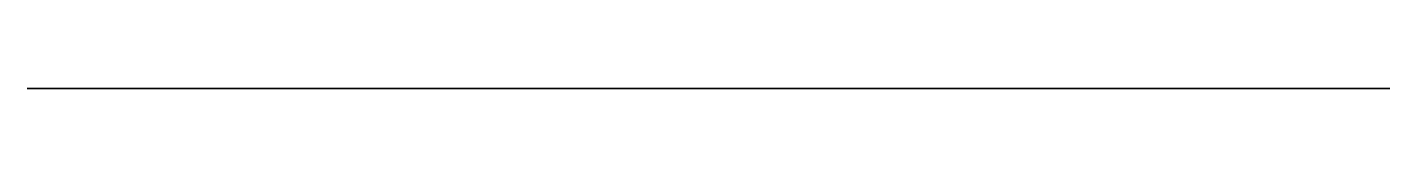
# Model space of a CAD drawing. Header units: millimetres. Extents: x -27.2 to -8.3, y 0 to 0.
import ezdxf

# ---------------------------------------------------------------- set-up
doc = ezdxf.new("R2010")
doc.units = ezdxf.units.MM
doc.layers.get('0').update_dxf_attribs({"color": 194, "true_color": 0x551cb1})

msp = doc.modelspace()

# ---------------------------------------------------------------- linework, layer by layer
at = {"color": 74, "true_color": 0x58b11b}
msp.add_polyline3d([(-11.392, 0, 90.218), (-10.981, 0, 90.507), (-10.581, 0, 90.818), (-10.196, 0, 91.15), (-9.835, 0, 91.503), (-9.664, 0, 91.688), (-9.502, 0, 91.877), (-9.348, 0, 92.071), (-9.204, 0, 92.271), (-9.07, 0, 92.476), (-8.947, 0, 92.685), (-8.836, 0, 92.9), (-8.737, 0, 93.119), (-8.643, 0, 93.366), (-8.56, 0, 93.619), (-8.491, 0, 93.876), (-8.433, 0, 94.136), (-8.388, 0, 94.4), (-8.356, 0, 94.667), (-8.336, 0, 94.935), (-8.328, 0, 95.204), (-8.333, 0, 95.473), (-8.35, 0, 95.741), (-8.379, 0, 96.008), (-8.42, 0, 96.273), (-8.473, 0, 96.535), (-8.539, 0, 96.794), (-8.616, 0, 97.048), (-8.706, 0, 97.297), (-8.844, 0, 97.621), (-9.003, 0, 97.935), (-9.181, 0, 98.239), (-9.376, 0, 98.532), (-9.589, 0, 98.814), (-9.817, 0, 99.084), (-10.06, 0, 99.342), (-10.316, 0, 99.587), (-10.82, 0, 100.014), (-11.355, 0, 100.414), (-13.646, 0, 101.966), (-16.016, 0, 103.396), (-17.238, 0, 104.057), (-18.485, 0, 104.67), (-18.485, 0, 107.616), (-18.74, 0, 107.62), (-19.014, 0, 107.638), (-19.299, 0, 107.668), (-19.59, 0, 107.712), (-19.878, 0, 107.767), (-20.156, 0, 107.834), (-20.418, 0, 107.913), (-20.54, 0, 107.956), (-20.656, 0, 108.003), (-20.88, 0, 108.107), (-21.104, 0, 108.227), (-21.326, 0, 108.362), (-21.543, 0, 108.51), (-21.752, 0, 108.668), (-21.951, 0, 108.835), (-22.138, 0, 109.008), (-22.31, 0, 109.186), (-22.457, 0, 109.357), (-22.593, 0, 109.539), (-22.716, 0, 109.728), (-22.828, 0, 109.925), (-22.926, 0, 110.128), (-23.01, 0, 110.336), (-23.08, 0, 110.547), (-23.136, 0, 110.762), (-23.158, 0, 110.87), (-23.176, 0, 110.978), (-23.19, 0, 111.087), (-23.2, 0, 111.195), (-23.206, 0, 111.303), (-23.208, 0, 111.411), (-23.205, 0, 111.519), (-23.199, 0, 111.625), (-23.187, 0, 111.732), (-23.171, 0, 111.837), (-23.151, 0, 111.941), (-23.126, 0, 112.045), (-23.096, 0, 112.147), (-23.062, 0, 112.247), (-23.023, 0, 112.346), (-22.978, 0, 112.444), (-22.928, 0, 112.542), (-22.875, 0, 112.638), (-22.818, 0, 112.732), (-22.757, 0, 112.824), (-22.694, 0, 112.914), (-22.627, 0, 113.001), (-22.557, 0, 113.085), (-22.484, 0, 113.167), (-22.407, 0, 113.246), (-22.328, 0, 113.323), (-22.247, 0, 113.396), (-22.162, 0, 113.466), (-22.075, 0, 113.533), (-21.986, 0, 113.597), (-21.893, 0, 113.657), (-21.799, 0, 113.714), (-21.703, 0, 113.768), (-21.605, 0, 113.817), (-21.505, 0, 113.863), (-21.404, 0, 113.904), (-21.301, 0, 113.942), (-21.198, 0, 113.976), (-21.093, 0, 114.007), (-20.987, 0, 114.033), (-20.88, 0, 114.055), (-20.773, 0, 114.074), (-20.665, 0, 114.088), (-20.556, 0, 114.098), (-20.447, 0, 114.105), (-20.337, 0, 114.107), (-20.227, 0, 114.105), (-20.117, 0, 114.099), (-20.117, 0, 116.354), (-19.927, 0, 116.379), (-19.74, 0, 116.417), (-19.557, 0, 116.465), (-19.378, 0, 116.526), (-19.204, 0, 116.597), (-19.036, 0, 116.679), (-18.873, 0, 116.772), (-18.717, 0, 116.875), (-18.567, 0, 116.987), (-18.425, 0, 117.109), (-18.291, 0, 117.239), (-18.165, 0, 117.379), (-18.048, 0, 117.527), (-17.94, 0, 117.682), (-17.841, 0, 117.846), (-17.753, 0, 118.017), (-17.676, 0, 118.193), (-17.612, 0, 118.372), (-17.559, 0, 118.555), (-17.519, 0, 118.739), (-17.49, 0, 118.925), (-17.474, 0, 119.111), (-17.469, 0, 119.298), (-17.476, 0, 119.485), (-17.496, 0, 119.671), (-17.527, 0, 119.855), (-17.569, 0, 120.038), (-17.624, 0, 120.218), (-17.69, 0, 120.395), (-17.768, 0, 120.567), (-17.857, 0, 120.736), (-17.958, 0, 120.9), (-18.069, 0, 121.056), (-18.19, 0, 121.204), (-18.319, 0, 121.343), (-18.455, 0, 121.473), (-18.6, 0, 121.593), (-18.751, 0, 121.704), (-18.909, 0, 121.804), (-19.073, 0, 121.894), (-19.242, 0, 121.974), (-19.416, 0, 122.042), (-19.594, 0, 122.1), (-19.777, 0, 122.146), (-19.962, 0, 122.181), (-20.15, 0, 122.203), (-20.341, 0, 122.214), (-20.533, 0, 122.212), (-20.533, 0, 124.73), (-20.771, 0, 124.77), (-21.006, 0, 124.822), (-21.237, 0, 124.887), (-21.464, 0, 124.964), (-21.687, 0, 125.054), (-21.905, 0, 125.155), (-22.117, 0, 125.268), (-22.324, 0, 125.393), (-22.523, 0, 125.529), (-22.714, 0, 125.676), (-22.896, 0, 125.832), (-23.07, 0, 125.997), (-23.235, 0, 126.172), (-23.39, 0, 126.356), (-23.534, 0, 126.548), (-23.669, 0, 126.748), (-23.793, 0, 126.955), (-23.904, 0, 127.168), (-24.004, 0, 127.387), (-24.092, 0, 127.61), (-24.168, 0, 127.838), (-24.231, 0, 128.07), (-24.282, 0, 128.305), (-24.32, 0, 128.543), (-27.223, 0, 128.543), (-27.223, 0, 91.955), (-25.835, 0, 90.855), (-25.835, 0, 23.066), (-27.223, 0, 21.607), (-27.223, 0, -1.678), (-8.363, 0, -1.678), (-8.363, 0, 85.162), (-10.96, 0, 86.593), (-11.515, 0, 86.891), (-11.785, 0, 87.044), (-12.039, 0, 87.205), (-12.158, 0, 87.291), (-12.27, 0, 87.38), (-12.374, 0, 87.473), (-12.422, 0, 87.521), (-12.468, 0, 87.571), (-12.512, 0, 87.622), (-12.553, 0, 87.674), (-12.591, 0, 87.728), (-12.626, 0, 87.783), (-12.658, 0, 87.84), (-12.687, 0, 87.898), (-12.713, 0, 87.959), (-12.735, 0, 88.021), (-12.752, 0, 88.078), (-12.767, 0, 88.136), (-12.78, 0, 88.195), (-12.79, 0, 88.254), (-12.797, 0, 88.314), (-12.802, 0, 88.373), (-12.805, 0, 88.433), (-12.806, 0, 88.494), (-12.804, 0, 88.554), (-12.799, 0, 88.614), (-12.793, 0, 88.673), (-12.784, 0, 88.733), (-12.772, 0, 88.792), (-12.758, 0, 88.85), (-12.742, 0, 88.908), (-12.724, 0, 88.965), (-12.705, 0, 89.016), (-12.684, 0, 89.066), (-12.66, 0, 89.114), (-12.635, 0, 89.162), (-12.607, 0, 89.208), (-12.577, 0, 89.254), (-12.545, 0, 89.298), (-12.512, 0, 89.342), (-12.439, 0, 89.426), (-12.361, 0, 89.508), (-12.277, 0, 89.586), (-12.188, 0, 89.662), (-11.999, 0, 89.808), (-11.8, 0, 89.947)], close=True, dxfattribs=at)

doc.saveas('drawing.dxf')
